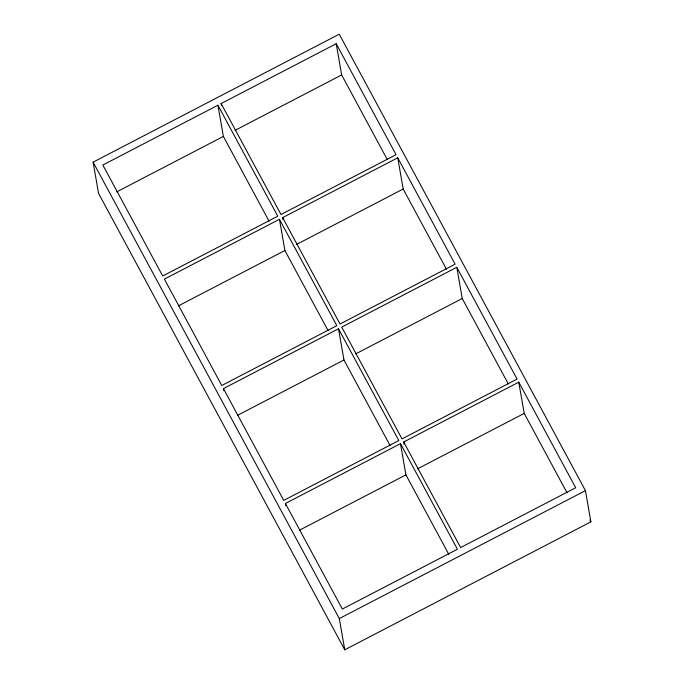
<?xml version="1.0" encoding="UTF-8"?>
<svg xmlns="http://www.w3.org/2000/svg" width="684" height="684" viewBox="0 0 684 684"><rect width="100%" height="100%" fill="white"/><g stroke="black" fill="none" stroke-linecap="round" stroke-linejoin="round"><path stroke-width="1.03" d="M93.109 162.151L339.247 34.2L585.444 490.633L590.89 521.849L344.753 649.8L98.556 193.367L93.109 162.151L339.307 618.584L344.753 649.8M217.931 105.216L102.848 165.041L162.707 276.003L277.781 216.187L217.931 105.216L223.377 136.432L269.026 221.069M221.129 103.558L336.203 43.733L396.062 154.695L280.979 214.519L221.129 103.558L221.488 105.635M116.793 191.836L223.377 136.432M235.065 130.353L341.649 74.949L336.203 43.733M279.457 219.29L164.382 279.115L221.761 385.494L336.844 325.669L279.457 219.29L284.903 250.498L328.192 330.757M282.654 217.623L397.737 157.807L455.116 264.186L340.034 324.011L282.654 217.623L283.022 219.709M178.319 305.91L284.903 250.498M296.591 244.427L403.184 189.015L397.737 157.807M223.437 388.597L338.512 328.773L398.806 440.556L283.732 500.38L223.437 388.597L223.796 390.684M456.792 267.29L341.709 327.114L402.004 438.897L517.087 379.073L456.792 267.29L462.239 298.506L508.34 383.981M237.374 415.402L343.966 359.989L338.512 328.773M355.646 353.919L462.239 298.506M285.408 503.484L400.482 443.659L457.425 549.235L342.351 609.051L285.408 503.484L285.767 505.561M403.68 442.001L518.754 382.176L575.697 487.743L460.623 547.568L403.68 442.001L404.039 444.078M299.344 530.28L405.928 474.876L400.482 443.659M417.616 468.796L524.209 413.392L518.754 382.176M339.307 618.584L585.444 490.633M589.882 519.968L590.89 521.849M341.649 74.949L387.306 159.577M403.184 189.015L446.472 269.274M524.209 413.392L567.036 492.796M343.966 359.989L390.068 445.472M405.928 474.876L448.764 554.288"/></g></svg>
